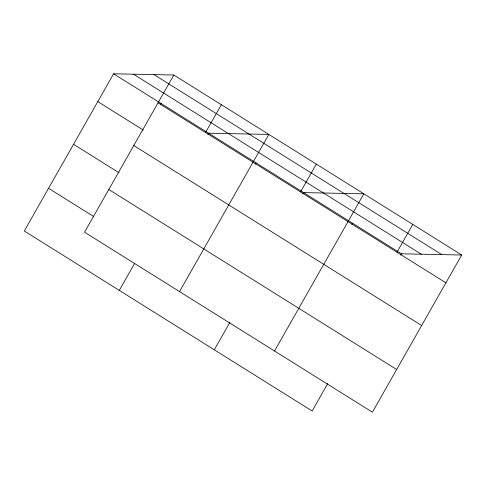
<?xml version="1.0" encoding="UTF-8"?>
<svg xmlns="http://www.w3.org/2000/svg" width="486" height="486" viewBox="0 0 486 486"><rect width="100%" height="100%" fill="white"/><g stroke="black" fill="none" stroke-linecap="round" stroke-linejoin="round"><path stroke-width="0.73" d="M173.836 75.008L84.54 232.199L372.404 412.207L461.7 255.01L173.836 75.008L113.596 73.793L24.3 230.99L312.164 410.992L327.831 383.405M160.362 104.788L161.097 103.494M205.529 132.526L221.337 104.709M119.295 290.391L134.592 263.461M207.856 134.488L208.591 133.2L268.831 134.409L179.534 291.6M255.357 164.195L256.092 162.901M300.524 191.927L316.331 164.11M214.29 349.792L229.963 322.206M302.851 193.896L303.586 192.602L363.826 193.811L274.529 351.001M351.785 224.496L352.52 223.202M396.959 252.228L412.766 224.411M400.725 255.095L401.46 253.801L461.7 255.01M153.959 74.607L441.823 254.615M133.474 74.194L421.338 254.202M113.596 73.793L401.46 253.801M158.035 102.825L445.899 282.828M97.795 101.61L143.364 130.108M133.784 145.521L421.641 325.523M73.544 144.306L119.113 172.803M108.791 189.504L396.655 369.512M48.551 188.295L93.482 216.392"/></g></svg>
